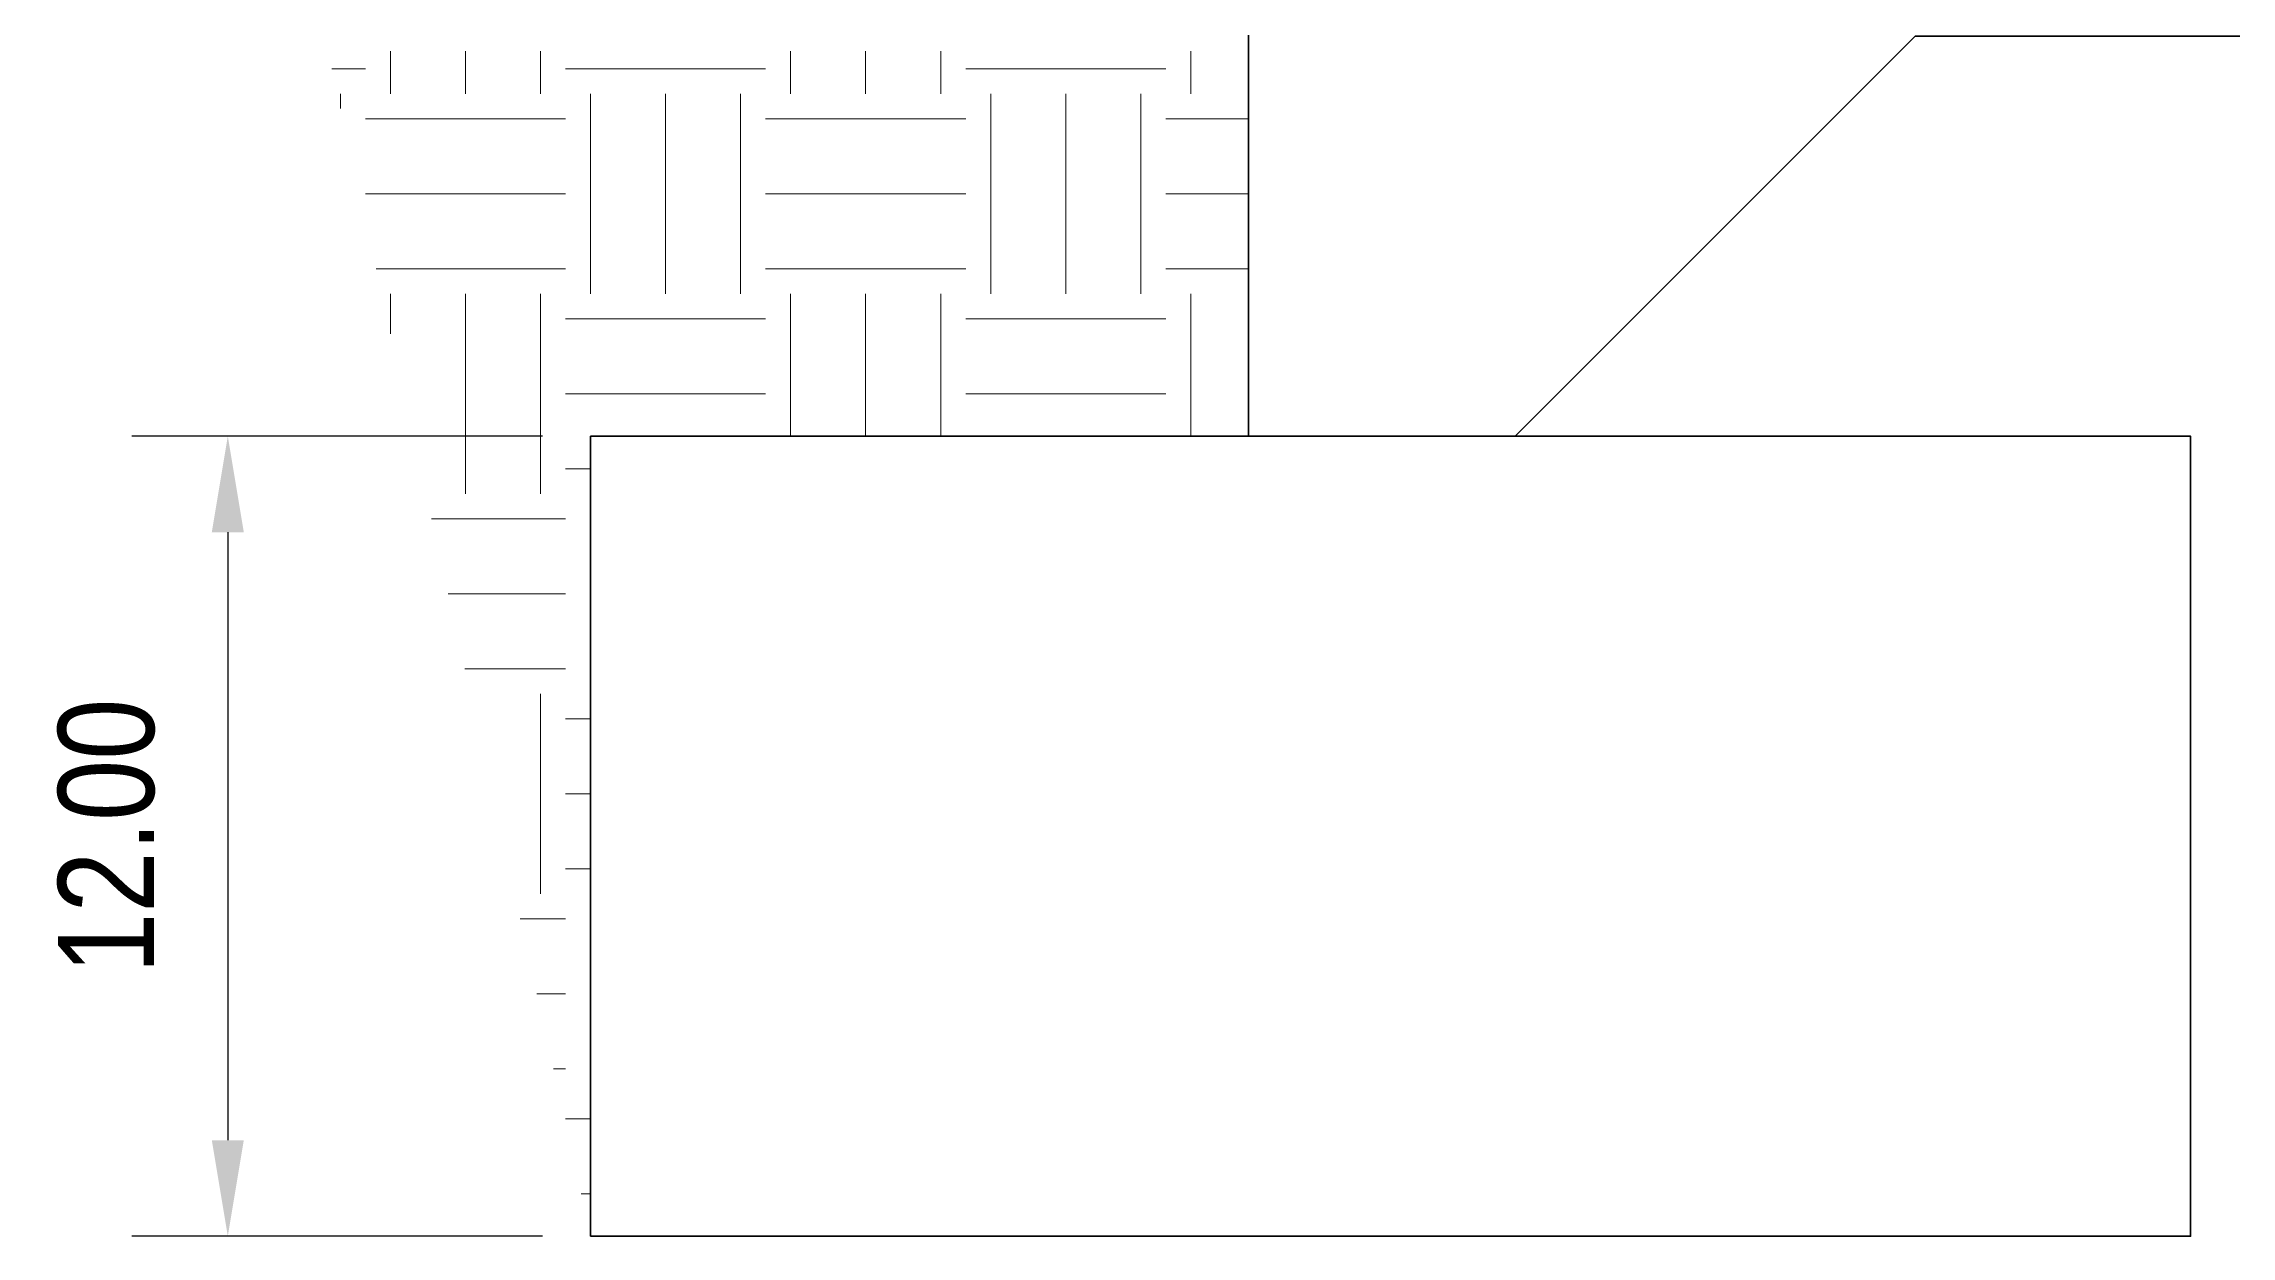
# Model space of a CAD drawing. Header units: inches. Extents: x 52 to 4421, y 0 to 72.
# Drawn here: x 52.46 to 85.27, y 24.39 to 42.27 of the extents above; entities that cross this region are included whole.
import ezdxf

# ---------------------------------------------------------------- set-up
doc = ezdxf.new("R2010")
doc.units = ezdxf.units.IN
doc.header["$LTSCALE"] = 0.5
doc.header["$MEASUREMENT"] = 0
for name, color, linetype, lineweight in [('A-Anno-Note', 231, 'Continuous', 25), ('A-Detl-Patt', 190, 'Continuous', 18), ('A-Detl-Wide', 212, 'Continuous', 35)]:
    doc.layers.add(name, color=color, linetype=linetype, lineweight=lineweight)
doc.styles.get("Standard").update_dxf_attribs({"font": 'ARIALN.TTF'})
doc.dimstyles.get("Standard").update_dxf_attribs({"dimtxt": 0.12, "dimasz": 0.12, "dimexe": 0.12, "dimexo": 0.06, "dimgap": 0.09, "dimtad": 1, "dimzin": 0, "dimdsep": 46, "dimtxsty": 'Standard', "dimcen": 0, "dimadec": 0, "dimazin": 0, "dimtfac": 1, "dimtofl": 0, "dimtmove": 0, "dimatfit": 3, "dimfxl": 1, "dimtolj": 1, "dimtzin": 0, "dimarcsym": 0})
pattern_1 = [(0, (-1940.712, -3201.1066), (3, 3), [3, -3]), (0, (-1940.712, -3199.9816), (3, 3), [3, -3]), (0, (-1940.712, -3198.8566), (3, 3), [3, -3]), (90, (-1940.337, -3198.4816), (-3, 3), [3, -3]), (90, (-1939.212, -3198.4816), (-3, 3), [3, -3]), (90, (-1938.087, -3198.4816), (-3, 3), [3, -3])]

# ---------------------------------------------------------------- blocks, each defined once
blk = doc.blocks.new('*D6')
at = {"layer": 'A-Anno-Note', "color": 0, "lineweight": -2, "transparency": 16777216}
for p, q in [((59.945, 36.387), (53.783, 36.387)), ((55.223, 34.947), (55.223, 25.827)), ((59.945, 24.387), (53.783, 24.387))]:
    blk.add_line(p, q, dxfattribs=at)
at = {"layer": 'A-Anno-Note', "color": 0, "transparency": 16777216}
for points in [[(54.983, 34.947), (55.463, 34.947), (55.223, 36.387)], [(54.983, 25.827), (55.463, 25.827), (55.223, 24.387)]]:
    blk.add_solid(points, dxfattribs=at)
at = {"layer": 'Defpoints', "color": 0, "transparency": 16777216}
for p in [(60.665, 36.387), (55.223, 24.387), (60.665, 24.387)]:
    blk.add_point(p, dxfattribs=at)
at = {"layer": 'A-Anno-Note', "color": 0, "transparency": 16777216, "insert": (53.407, 30.387), "char_height": 1.44, "attachment_point": 5, "rotation": 90}
blk.add_mtext('\\A1;12.00', dxfattribs=at)
blk = doc.blocks.new('*D23')
at = {"layer": 'A-Anno-Note', "color": 0, "lineweight": -2, "transparency": 16777216}
for p, q in [((59.945, 36.387), (53.783, 36.387)), ((55.223, 34.947), (55.223, 25.827)), ((59.945, 24.387), (53.783, 24.387))]:
    blk.add_line(p, q, dxfattribs=at)
at = {"layer": 'A-Anno-Note', "color": 0, "transparency": 16777216}
for points in [[(54.983, 34.947), (55.463, 34.947), (55.223, 36.387)], [(54.983, 25.827), (55.463, 25.827), (55.223, 24.387)]]:
    blk.add_solid(points, dxfattribs=at)
at = {"layer": 'Defpoints', "color": 0, "transparency": 16777216}
for p in [(60.665, 36.387), (55.223, 24.387), (60.665, 24.387)]:
    blk.add_point(p, dxfattribs=at)
at = {"layer": 'A-Anno-Note', "color": 0, "transparency": 16777216, "insert": (53.407, 30.387), "char_height": 1.44, "attachment_point": 5, "rotation": 90}
blk.add_mtext('\\A1;12.00', dxfattribs=at)

msp = doc.modelspace()

# ---------------------------------------------------------------- hatches: boundary and pattern name
at = {"layer": 'A-Detl-Patt'}
h = msp.add_hatch(dxfattribs=at)
h.set_pattern_fill('SITEWORK_EARTH', color=256, scale=12, style=0, pattern_type=2)
h.set_pattern_definition(pattern_1)
h.paths.add_polyline_path([(70.535, 42.161), (56.726, 42.161), (60.665, 24.387), (60.665, 36.387), (70.535, 36.387)], flags=0)
h = msp.add_hatch(dxfattribs=at)
h.set_pattern_fill('SITEWORK_EARTH', color=256, scale=12, style=0, pattern_type=2)
h.set_pattern_definition(pattern_1)
h.paths.add_polyline_path([(70.535, 42.161), (56.726, 42.161), (60.665, 24.387), (60.665, 36.387), (70.535, 36.387)], flags=0)

# ---------------------------------------------------------------- linework, layer by layer
at = {"layer": 'A-Detl-Wide'}
for points in [[(70.535, 48.387), (70.535, 36.387), (74.535, 36.387), (80.535, 42.387), (113.163, 42.387), (113.163, 48.387)], [(70.535, 48.387), (70.535, 36.387), (74.535, 36.387), (80.535, 42.387), (113.163, 42.387), (113.163, 48.387)], [(60.665, 24.387), (84.665, 24.387), (84.665, 36.387), (60.665, 36.387)], [(60.665, 24.387), (84.665, 24.387), (84.665, 36.387), (60.665, 36.387)]]:
    msp.add_lwpolyline(points, close=True, dxfattribs=at)

# ---------------------------------------------------------------- dimensions: what is measured, and where the dimension line sits
at = {"layer": 'A-Anno-Note'}
for picture in ['*D6', '*D23']:
    dim = msp.add_linear_dim(base=(55.223, 24.387), p1=(60.665, 36.387), p2=(60.665, 24.387), angle=90, dimstyle='Standard', dxfattribs=at)
    dim.commit()
    dim.dimension.update_dxf_attribs({"geometry": picture, "text_midpoint": (53.407, 30.387)})

doc.saveas('drawing.dxf')
